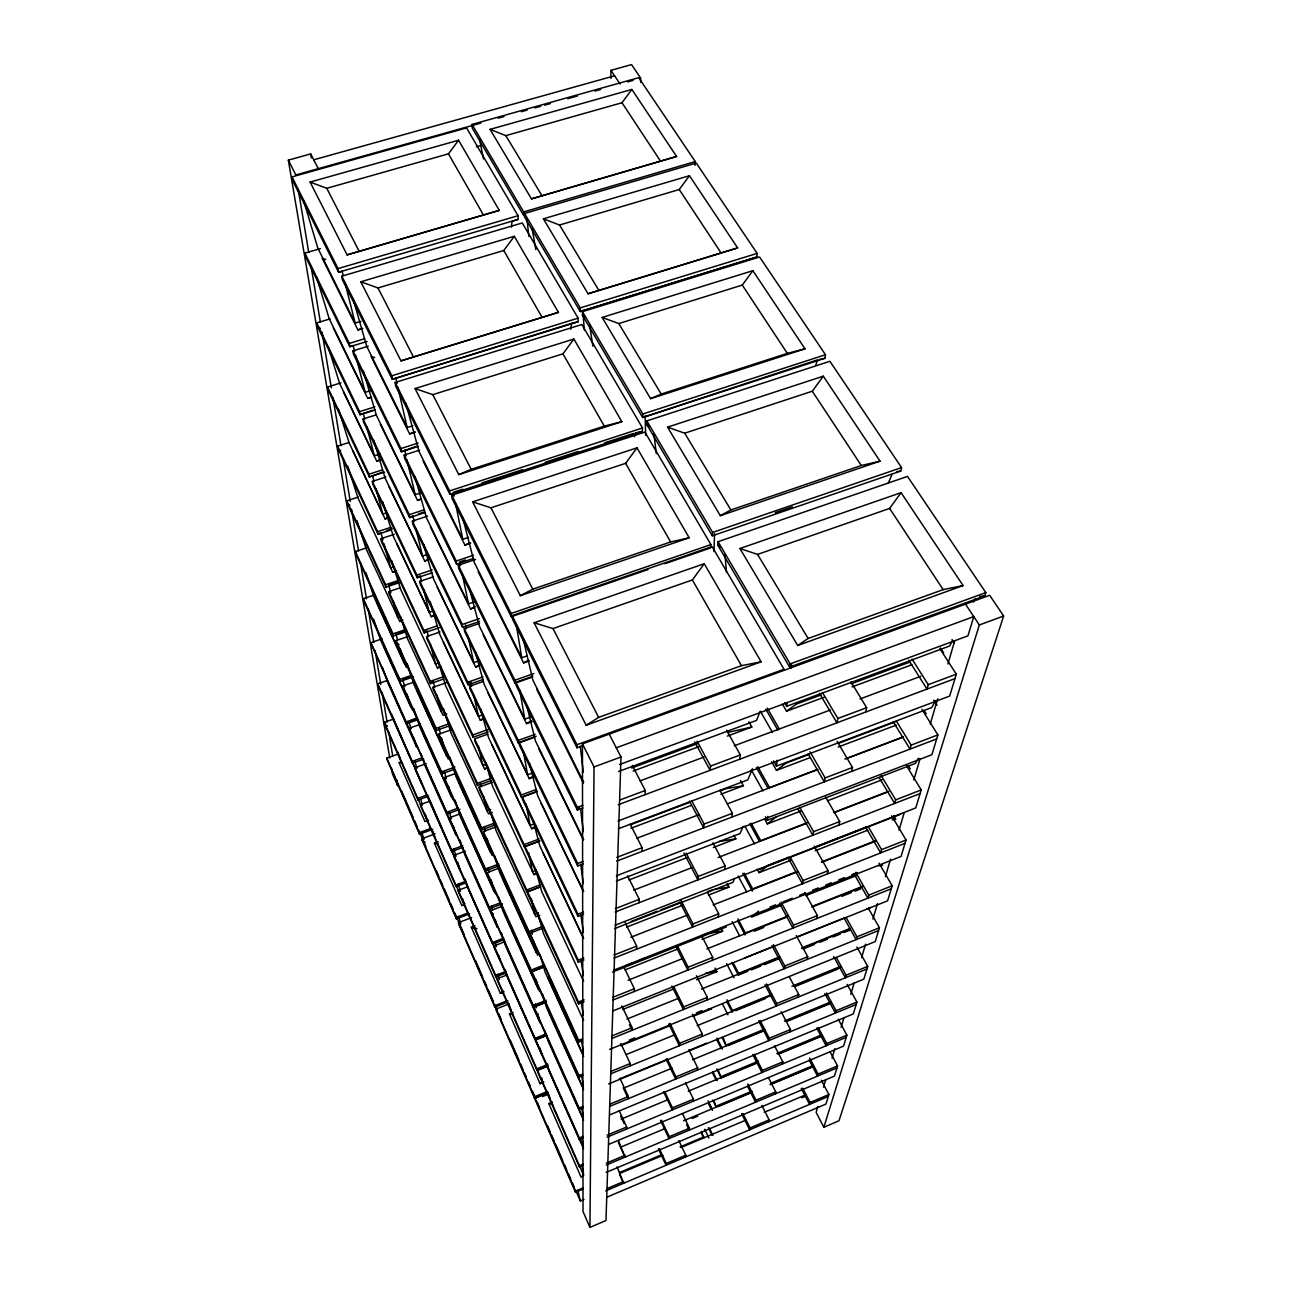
<?xml version="1.0" encoding="UTF-8"?>
<svg xmlns="http://www.w3.org/2000/svg" width="1292" height="1292" viewBox="0 0 1292 1292"><rect width="100%" height="100%" fill="white"/><g stroke="black" fill="none" stroke-linecap="round" stroke-linejoin="round"><path stroke-width="1.5" d="M609.226 734.131L621 756.999L605.98 1220.52L589.943 1227.4L594.045 766.931L582.45 743.901L989.672 595.305L1003.658 616.009L838.96 1120.778L823.86 1127.254L816.14 1112.331L817.836 1106.533M610.858 78.376L610.971 70.333L631.562 64.6L640.751 78.231L640.622 82.252M713.992 551.506L714.557 533.564M582.45 311.663L642.802 414.021L642.657 417.526L824.926 358.288L825.475 354.735L759.583 256.979L582.45 311.663L582.45 315.264L642.657 417.526L817.561 359.854L815.656 365.458M642.366 431.431L642.495 427.943L581.852 324.534L395.174 382.464L395.61 386.001L449.907 494.319L642.366 431.431L635.357 432.82L634.485 436.744M646.711 424.39L646.856 420.885L829.9 361.292L901.558 467.591L900.799 471.031L712.312 535.809L646.711 424.39L649.392 426.602M623.6 1183.294L617.059 1166.805M625.037 1157.148L618.48 1140.61M626.588 1129.03L626.701 1126.979L619.126 1110.506M619.918 1078.255L628.38 1096.504L628.267 1098.701L623.18 1087.735M630.076 1065.9L630.205 1063.526L620.806 1043.484M621.807 1005.887L632.176 1027.721L632.03 1030.322L629.446 1024.847M634.178 991.562L634.34 988.735L623.858 966.981M636.52 949.216L636.681 946.115L625.199 922.617M639.072 902.72L639.265 899.313L627.621 875.863M641.914 851.476L642.108 847.697L630.27 824.296M645.047 794.693L645.273 790.494L632.305 765.397M695.031 165.263L695.274 161.565L638.716 77.681L472.032 124.42L472.258 128.134L523.777 215.619L523.648 211.936L472.032 124.42M647.954 569.562L511.277 616.736L452.087 498.647L451.764 495.24L644.918 432.077L710.907 544.594L710.6 547.937L665.041 563.667M712.312 535.809L712.635 532.433L646.856 420.885M717.754 545.046L718.094 541.687L907.501 476.409L985.828 592.608L984.811 595.887L789.622 667.092L717.754 545.046L720.516 547.291M756.773 257.027L757.16 253.394L696.259 163.05L524.552 213.487L524.681 217.153L580.237 311.501L756.773 257.027L580.237 311.501L580.237 307.9L524.552 213.487M918.418 758.194L915.463 763.378L767.351 820.258L767.771 816.35M659.453 1148.846L666.284 1163.462L666.074 1165.271L658.419 1148.83M661.52 1120.261L669.256 1136.685L669.046 1138.623L660.47 1120.39M664.686 1091.53L672.47 1107.89L672.244 1109.973L663.587 1091.756M667.189 1058.665L675.926 1076.85L675.684 1079.095L666.074 1059.133M669.95 1023.329L679.673 1043.29L679.398 1045.713L668.82 1023.991M673.923 987.023L683.726 1006.872L683.436 1009.52L671.84 986.022M677.299 945.615L688.152 967.24L687.828 970.114L676.104 946.729M681.062 900.589L692.98 923.942L692.625 927.091L679.834 901.977M686.181 853.14L698.278 876.428L697.89 879.884L683.969 853.075M691.834 800.911L704.108 824.07L703.688 827.881L689.508 801.137M697.115 741.269L710.568 766.075L710.099 770.323L694.708 741.931M935.489 700.781L931.71 707.58L776.524 766.124L777.186 760.229M511.422 227.117L512.084 221.271L518.173 219.382L518.027 215.716L466.541 127.924L292.008 176.891L292.638 180.589L338.585 272.241L342.154 271.272L343.107 275.115M952.479 640.751L949.62 646.016L786.667 706.272L787.119 702.444M791.156 667.948L791.608 664.104M685.535 1157.018L685.777 1155.209L678.881 1140.642M682.515 1113.656L689.46 1128.191L689.185 1130.145L686.585 1124.686M693.126 1101.252L693.416 1099.169L685.519 1082.825M697.373 1070.131L697.68 1067.87L688.83 1049.782M701.96 1036.491L702.299 1034.036L692.447 1014.188M706.934 1000.008L707.289 997.343L696.42 975.735M712.344 960.327L712.732 957.42L701.75 935.909M718.255 916.981L718.675 913.815L707.548 892.384M724.731 869.468L725.2 865.979L712.942 842.836M731.853 817.125L732.386 813.282L719.886 790.203M739.751 759.212L740.332 754.948L726.621 730.238M703.785 1138.058L701.378 1131.437M570.628 329.282L571.597 323.388L578.122 321.74L578.105 318.139L522.291 222.967L341.831 276.165L342.38 279.799L392.267 379.315L578.122 321.74M713.878 1100.59L716.317 1107.325L712.78 1100.106M758.049 1062.622L721.211 1077.932L717.916 1069.388M723.116 1037.573L726.475 1046.294L721.97 1037.331M726.992 999.798L732.435 1010.489L732.16 1012.137L726.734 1001.462M747.6 971.39L738.33 975.137L738.62 973.344L733.145 962.734M737.958 918.903L745.339 932.969L745.016 934.923L737.522 920.631M744.24 873.166L752.671 888.928L752.315 891.076L742.819 873.279M789.622 667.092L790.155 663.894L718.094 541.687M742.868 1113.494L750.038 1127.948L749.651 1129.822L741.592 1113.575M747.858 1083.972L755.998 1100.203L755.562 1102.205L747.438 1086.007M754.189 1054.256L762.393 1070.39L761.925 1072.554L752.8 1054.579M760.035 1020.373L769.273 1038.284L768.788 1040.609L758.646 1020.922M766.431 983.955L776.718 1003.593L776.185 1006.113L764.993 984.714M773.407 944.646L784.777 966.012L784.196 968.742L771.922 945.631M781.079 902.123L793.546 925.153L792.917 928.108L779.48 903.269M790.462 857.646L803.107 880.546L802.413 883.793L787.813 857.307M799.716 807.129L813.589 831.693L812.83 835.246L797.955 808.873M810.003 751.783L825.136 777.913L824.28 781.838L808.146 753.914M822.439 692.496L837.878 718.465L836.941 722.809L819.451 693.352M768.675 1121.747L769.111 1119.857L761.876 1105.467M775.248 1093.92L775.733 1091.901L768.417 1077.544M782.322 1064.027L782.839 1061.862L774.522 1045.745M789.945 1031.856L790.494 1029.514L781.159 1011.701M798.165 997.117L798.763 994.582L789.315 976.833M807.064 959.471L807.726 956.742L796.227 935.489M816.754 918.58L817.448 915.592L804.803 892.627M827.3 873.973L828.075 870.711L814.235 846.115M838.863 825.136L839.719 821.55L825.62 797.067M851.573 771.421L852.51 767.48L837.135 741.43M865.624 712.07L866.657 707.693L850.96 681.837M802.687 1088.171L810.1 1102.48L809.567 1104.402L801.25 1088.332M809.713 1058.019L818.143 1074.056L817.561 1076.107L809.131 1060.021M818.24 1027.528L826.767 1043.548L826.137 1045.745L816.689 1027.98M826.492 992.999L836.053 1010.699L835.391 1013.073L824.845 993.548M836.36 957.55L846.082 975.234L845.356 977.802L833.711 956.597M846.131 917.514L856.935 936.829L856.16 939.607L844.338 918.499M855.74 872.342L868.741 895.114L867.885 898.15L853.915 873.667M868.386 826.993L881.596 849.635L880.659 852.93L865.462 826.864M881.176 775.588L895.679 799.845L894.645 803.462L879.158 777.526M896.373 721.065L911.151 745.113L910.02 749.102L893.192 721.663M912.055 659.098L928.237 684.663L926.994 689.088L908.712 660.147M823.521 1087.202L825.782 1079.482M832.032 1058.213L834.874 1048.555M841.124 1027.302L843.967 1017.644M850.782 994.452L854.19 982.857M861.57 957.743L865.543 944.21M872.924 919.096L877.462 903.641M885.424 876.59L890.527 859.196M899.038 830.207L904.158 812.813M913.815 779.964L920.066 758.711M930.288 723.94L937.669 698.81M947.892 664.023L954.707 640.848M821.357 1080.225L828.866 1094.534L825.976 1104.062L607.337 1197.006M829.965 1051.64L837.555 1065.9L834.454 1076.107L606.206 1172.409M838.266 1019.226L846.874 1035.167L843.547 1046.132L608.807 1144.341M847.197 984.407L856.903 1002.091L853.318 1013.913L609.663 1114.915M856.919 947.02L867.723 966.384L863.847 979.158L608.693 1083.891M868.466 908.454L879.432 927.737L875.249 941.577L609.663 1049.411M879.028 863.121L892.158 885.763L887.604 900.799L612.392 1011.119M891.658 815.769L906.031 839.994L901.057 856.418L613.732 970.179M906.548 765.833L921.212 789.929L915.77 807.92L615.008 925.25M921.89 709.308L937.895 734.906L931.903 754.706L616.397 875.782M939.946 648.778L956.322 674.166L949.685 696.065L617.947 821.001M823.86 1127.254L979.336 624.973L965.495 604.123M760.18 711.311L756.547 720.403L618.626 771.469M752.428 768.788L747.874 779.835L618.367 828.737M888.298 483.079L892.126 474.116M743.126 826.315L740.025 833.566L616.397 881.096M734.502 878.77L732.887 882.388L614.572 928.593M973.409 602.088L975.315 598.584M580.124 1001.462L578.525 1003.9L527.653 893.822L527.54 891.803L540.686 886.797M739.912 548.519L757.58 554.397L889.607 508.434L901.073 492.672L963.089 585.567L797.713 645.483L739.912 548.519L901.073 492.672M667.56 427.151L684.712 433.191L812.297 391.218L823.295 376.182L880.03 461.163L720.322 515.669L667.56 427.151L823.295 376.182M534.097 622.776L552.992 628.558L692.383 579.963L704.237 563.732L761.117 661.811L586.18 725.248L534.097 622.776L704.237 563.732M602.153 317.428L618.803 323.565L742.286 285.08L752.848 270.69L805.013 348.808L650.587 398.663L602.153 317.428L752.848 270.69M472.63 501.861L490.96 507.804L625.619 463.327L637.004 447.823L689.185 537.779L520.321 595.677L472.63 501.861L637.004 447.823M543.383 218.816L559.565 225.018L679.253 189.52L689.443 175.712L737.651 247.919L588.054 293.769L543.383 218.816L689.443 175.712M415.055 388.553L432.804 394.641L562.941 353.846L573.89 339.021L621.84 421.677L458.789 474.616L415.055 388.553L573.89 339.021M360.791 281.785L377.991 287.954L503.783 250.503L514.313 236.307L558.435 312.373L400.972 360.856L360.791 281.785L514.313 236.307M490.056 129.378L505.818 135.628L622.001 102.73L631.853 89.455L676.604 156.477L531.48 198.871L490.056 129.378L631.853 89.455M310.112 182.075L326.779 188.309L448.453 153.845L458.579 140.23L499.277 210.386L347.112 254.879L310.112 182.075L458.579 140.23M579.3 807.71L577.362 810.084L516.025 685.196L515.863 682.273L532.934 676.233M583.758 1174.896L581.174 1177.287L548.793 1103.546L552.475 1102.044M382.174 638.797L370.804 642.689L406.528 723.714L408.902 721.695L411.082 728.898M758.565 911.151L751.492 917.159L781.45 905.304M513.166 1012.476L509.436 1013.945L540.088 1083.713L542.656 1081.549M757.16 869.128L759.066 872.649L767.868 865.414L788.362 857.42M764.476 818.692L767.351 823.925L776.524 816.673M475.101 925.879L471.386 927.301L500.392 993.354L503.476 990.996M771.599 761.715L776.476 770.355L786.02 763.136L808.598 754.609M782.5 704.205L786.537 711.181L796.502 704.043L821.034 694.967M485.824 762.926L492.51 786.15L533.887 874.603L537.133 872.326M464.958 903.576L461.89 905.708L434.435 843.175L438.198 841.77M491.929 744.822L531.658 828.77L536.018 825.83M797.713 645.483L808.13 638.474L943.176 589.62L963.089 585.567M487.762 692.334L529.219 778.656L533.79 775.717M586.18 725.248L598.648 717.383L741.447 665.671L761.117 661.811M438.069 660.632L445.611 685.697L484.581 768.998L487.811 767.012M483.208 634.873L526.538 723.633L531.335 720.726M443.334 642.092L480.317 720.258L483.692 718.271M478.185 571.678L523.583 662.941L528.638 660.083M437.18 587.02L475.65 667.124L480.204 664.605M391.734 560.809L400.681 589.443L437.407 667.964L440.62 666.22M720.322 515.669L730.868 509.985L861.296 465.508L880.03 461.163M381.915 472.355L369.383 476.974L328.039 389.877L327.554 387.019L340.943 382.884M520.321 595.677L532.772 589.184L670.629 541.946L689.185 537.779M430.478 526.91L470.563 608.984L475.343 606.529M416.089 446.434L401.376 451.764L353.443 354.153L352.942 350.859L368.252 346.191M396.87 543.9L431.334 616.736L434.693 615.024M402.878 620.047L399.809 621.581L366.282 549.245L356.915 520.628M423.13 461.05L464.958 545.127L469.997 542.737M388.989 486.648L424.729 561.067L428.25 559.42M347.774 466.17L358.062 498.131L392.72 572.243L395.917 570.741M372.758 410.291L360.016 414.7L317.234 326.004L316.718 322.903L330.171 318.866M352.91 450.973L385.064 518.948L388.391 517.494M650.587 398.663L661.197 394.076L787.329 353.378L805.013 348.808M380.413 424.374L417.526 500.375L421.208 498.777M458.789 474.616L471.176 469.319L604.317 426.118L621.84 421.677M575.554 1190.029L580.35 1201.027L584.032 1199.461M605.69 1190.885L828.285 1096.456M582.95 1189.141L575.521 1192.274L575.505 1191.111L582.853 1188.01M619.546 1172.506L661.762 1154.66M680.109 1146.908L703.978 1136.831M619.885 1173.378L662.893 1155.339M680.965 1147.554L745.742 1120.164M764.25 1112.331L804.981 1095.131M801.783 1097.829L805.481 1096.262M607.482 1188.398L623.697 1181.534M666.284 1163.462L685.777 1155.209M750.038 1127.948L769.111 1119.857M810.1 1102.48L828.866 1094.534M606.319 1163.171L625.134 1155.258M669.256 1136.685L689.46 1128.191M755.998 1100.203L775.733 1091.901M818.143 1074.056L837.555 1065.9M606.255 1165.045L836.925 1067.967M716.527 1106L751.847 1091.191M770.436 1083.407L813.201 1065.48M620.483 1147.231L665.009 1128.578M683.549 1120.794L752.17 1092.015M770.726 1084.23L813.379 1066.352M718.174 1106.55L751.573 1092.531M770.129 1084.747L812.813 1066.837M583.193 1164.221L579.494 1165.772L579.494 1167.015L583.193 1165.465M692.173 1118.501L697.712 1116.175M571.597 323.388L392.267 379.315L391.815 375.778L341.831 276.165M607.159 1135.135L626.701 1126.979M672.47 1107.89L693.416 1099.169M762.393 1070.39L782.839 1061.862M826.767 1043.548L846.874 1035.167M607.111 1137.154L846.195 1037.379M721.437 1076.511L758.339 1061.184M776.799 1053.513L821.066 1035.102M621.194 1119.114L667.754 1099.75M688.248 1091.239L757.177 1062.589M777.655 1054.062L822.358 1035.473M780.142 1053.432L820.662 1036.588M582.999 1136.443L579.333 1137.977L579.333 1139.318L583.047 1137.767M609.921 1104.127L628.38 1096.504M675.926 1076.85L697.68 1067.87M769.273 1038.284L790.494 1029.514M836.053 1010.699L856.903 1002.091M609.856 1106.307L856.176 1004.482M619.029 1079.143L665.638 1060.005M689.863 1050.057L706.643 1043.177M726.734 1044.776L763.96 1029.433M784.438 1021.003L830.982 1001.849M623.697 1088.074L672.082 1068.145M692.544 1059.715L765.139 1029.821M785.601 1021.391L830.272 1002.996M728.333 1045.535L763.637 1030.984M787.797 1021.035L830.546 1003.432M582.87 1107.906L579.155 1109.44L579.139 1107.987L582.87 1106.453M575.521 1192.274L535.146 1099.605L535.066 1098.329L548.002 1093.048M542.527 1096.585L548.066 1094.324M610.696 1071.488L630.205 1063.526M679.673 1043.29L702.299 1034.036M776.718 1003.593L798.763 994.582M846.082 975.234L867.723 966.384M610.632 1073.862L866.932 968.968M540.088 1083.713L543.819 1082.195M732.435 1010.489L771.453 994.582M791.883 986.264L840.188 966.577M626.313 1054.53L674.795 1034.779M697.163 1025.654L771.76 995.26M794.128 986.135L840.753 967.143M735.875 1010.619L765.542 998.522M795.21 986.426L837.862 969.048M582.676 1075.606L578.961 1077.124L578.945 1075.558L582.676 1074.04M547.388 1092.806L534.484 1098.071L534.404 1096.795L547.34 1091.514M547.953 1064.317L536.81 1068.839L536.891 1070.196L548.018 1065.69M611.762 1038.526L878.592 930.531M546.791 1066.643L537.504 1070.406L537.585 1071.762L579.494 1167.015M629.188 1040.141L634.776 1037.864M696.291 1012.896L701.895 1010.619M620.741 1045.729L670.774 1025.396M693.029 1016.368L711.553 1008.842L708.048 1009.278M738.62 973.344L779.528 956.855M801.847 947.86L850.201 928.383M627.024 1019.033L679.124 998.038M701.459 989.042L779.609 957.55M801.928 948.554L850.314 929.061M751.314 969.904L760.6 966.158M764.315 964.656L779.157 958.68M803.285 948.942L814.428 944.452M820 942.207L827.413 939.219M832.985 936.975L840.414 933.987M844.128 932.485L849.7 930.24M582.482 1040.561L578.751 1042.063L578.735 1040.367L582.482 1038.865M611.843 1035.942L632.176 1027.721M683.726 1006.872L707.289 997.343M784.777 966.012L807.726 956.742M856.935 936.829L879.432 927.737M546.322 1033.81L535.098 1038.3L535.179 1039.769L546.387 1035.28M547.033 1035.409L535.809 1039.915L535.889 1041.384L579.333 1139.318M744.547 958.002L774.166 946.115M796.373 937.201L844.483 917.901M866.69 909.003L870.404 907.517M622.582 1009.504L674.343 988.719M696.533 979.804L716.866 971.649L715.041 968.079M343.51 391.96L376.763 461.196L380.252 459.79M612.812 997.327L634.34 988.735M688.152 967.24L712.732 957.42M793.546 925.153L817.448 915.592M868.741 895.114L892.158 885.763M612.731 1000.137L891.238 888.799M745.339 932.969L788.282 915.883M812.555 906.225L862.959 886.167M628.057 980.273L682.451 958.632M706.837 948.926L787.474 916.836M811.861 907.129L862.491 886.974M754.334 931.209L763.653 927.511M841.916 896.341L851.234 892.643M854.965 891.157L860.553 888.928M584.097 1001.688L578.525 1003.9L578.509 1002.043L584.097 999.814M534.484 1098.071L496.273 1010.376L496.144 1008.987L509.177 1003.852M769.984 907.065L775.555 904.852M783 901.913L792.303 898.231M799.732 895.291L805.32 893.079M812.749 890.14L818.337 887.927M825.766 884.988L831.354 882.775M838.783 879.836L844.37 877.623M851.799 874.684L857.387 872.471M627.121 965.14L632.725 962.928M640.186 959.972L645.774 957.76M701.75 935.602L707.354 933.389M612.489 972.068L726.379 926.945M805.804 895.663L856.354 875.637M546.338 1001.881L533.321 1007.033L533.241 1005.451L546.274 1000.283M625.07 969.904L677.606 949.071M702.008 939.397L722.648 931.225L720.823 927.688M534.064 1008.697L533.984 1007.114L545.159 1002.673M539.975 840.85L525.02 846.47L525.15 848.666L578.267 962.201L583.903 959.988M500.392 993.354L504.106 991.901M614.168 954.982L636.681 946.115M692.98 923.942L718.675 913.815M803.107 880.546L828.075 870.711M881.596 849.635L906.031 839.994M614.071 958.066L905.03 843.321M507.869 1001.978L494.852 1007.098L494.707 1005.725L507.74 1000.589M374.696 357.626L371.046 356.366L409.645 433.918L414.635 431.964M506.512 975.105L497.162 978.771L497.307 980.24L536.891 1070.196M544.336 966.626L531.335 971.729L531.238 970.017L542.398 965.641M578.961 1077.124L532.094 973.425L531.997 971.713L545.046 966.61M752.671 888.928L797.277 871.422M821.437 861.942L875.346 840.801M630.803 937.281L686.956 915.237M713.152 904.949L797.39 871.89M821.712 862.345L875.992 841.044M578.267 962.201L578.267 960.166L583.839 957.97M816.302 846.518L864.736 827.623M759.002 869.484L900.669 814.218M631.223 921.438L657.224 911.28M660.939 909.826L679.511 902.591M707.37 891.706L712.926 889.526M505.027 971.762L495.692 975.412L495.837 976.897L505.156 973.247M759.066 872.649L790.914 860.214M815.268 850.701L867.707 830.207M626.668 927.107L682.451 905.288M708.484 895.114L728.946 887.119L727.073 883.567M615.396 908.583L639.265 899.313M698.278 876.428L725.2 865.979M813.589 831.693L839.719 821.55M895.679 799.845L921.212 789.929M615.283 911.974L920.114 793.579M503.832 938.105L492.559 942.466L492.704 944.048L503.961 939.704M807.662 822.568L760.713 840.704L751.169 823.23M833.954 812.393L888.428 791.35M633.742 890.14L691.882 867.675M718.126 857.517L806.273 823.456M834.406 812.587L888.799 791.576M544.061 927.737L529.171 933.502L529.074 931.645L542.123 926.606M505.366 941.529L494.077 945.906L494.222 947.488L535.179 1039.769M583.58 914.268L577.992 916.432L577.976 914.187L583.58 912.023M767.351 823.925L801.218 810.908M827.542 800.782L882.081 779.803M538.263 912.653L534.549 914.09L531.335 898.586M628.962 879.965L687.086 857.597M713.346 847.487L735.842 838.831L733.953 835.31M539.701 915.237L535.938 916.69L496.176 830.901L490.621 812.135M502.394 903.802L489.345 908.793L489.183 907.081L500.392 902.801M616.655 861.118L936.684 738.927M494.852 1007.098L458.676 924.087L458.498 922.617L471.661 917.578M493.447 914.042L490.928 912.297L490.766 910.602L501.974 906.322M816.641 769.774L769.548 787.652L757.839 766.705M844.887 759.034L903.286 736.86M636.908 838.217L699.166 814.574M727.461 803.834L818.03 769.434M846.325 758.679L902.914 737.183M583.322 863.831L577.702 865.979L577.685 863.508L583.322 861.36M539.927 887.023L526.829 892.013L526.716 889.994L539.846 884.988M469.545 913.88L456.415 918.887L456.221 917.401L467.494 913.105M616.785 857.371L642.108 847.697M704.108 824.07L732.386 813.282M825.136 777.913L852.51 767.48M911.151 745.113L937.895 734.906M630.706 824.651L690.364 802.122M720.177 790.849L725.765 788.734L743.433 785.714L740.542 780.481M467.639 886.764L458.224 890.317L458.418 891.9L495.837 976.897L497.921 974.136L499.455 979.53M776.476 770.355L810.149 757.613M838.217 747.018L896.244 725.087M630.932 828.269L690.929 805.578M720.92 794.225L743.433 785.714M536.148 870.21L532.417 871.632L528.735 853.027M533.887 874.603L537.633 873.182M498.922 865.866L485.744 870.824L485.566 868.999L498.777 864.025M531.335 971.729L487.375 874.442L487.197 872.601L498.534 868.337M465.282 881.451L455.882 885.004L456.076 886.57L465.475 883.034M838.702 743.255L895.146 721.953M620.144 799.893L645.273 790.494M710.568 766.075L740.332 754.948M837.878 718.465L866.657 707.693M928.237 684.663L956.322 674.166M618.206 804.738L954.966 678.607M539.362 841.14L524.277 846.809L524.148 844.613L539.103 838.992M462.794 845.662L451.473 849.894L451.683 851.573L462.988 847.358M639.992 780.901L704.059 757.031M734.211 745.791L830.32 710.002M860.052 698.956L920.776 676.297M582.999 807.968L577.362 810.084L577.346 807.338L582.999 805.223M480.462 708.71L488.521 737.49L530.108 825.362L533.854 823.957M465.233 851.105L453.88 855.336L454.09 857.016L492.704 944.048M531.658 828.77L535.421 827.364M631.691 768.013L697.486 743.659M727.558 732.516L751.815 727.025L748.875 721.824M786.537 711.181L823.957 697.309M852.009 686.924L911.894 664.734M633.145 771.033L699.069 746.582M727.315 736.101L751.815 727.025M495.014 824.974L481.835 829.868L481.658 827.881L494.852 822.972M529.171 933.502L483.531 833.566L483.337 831.58L494.675 827.381M594.045 766.931L621 756.999M979.336 624.973L1003.658 616.009M432.772 829.319L419.529 834.212L419.286 832.646L430.478 828.527M536.584 791.802L521.483 797.374L521.338 794.968L536.471 789.38M577.992 916.432L522.388 799.28L522.259 796.873L537.391 791.285M490.637 809.406L486.89 810.778L483.337 795.888M619.546 764.525L967.934 635.858L973.764 616.607L616.268 747.81M492.284 812.49L488.521 813.879L450.989 732.919L443.495 708.597M456.415 918.887L422.177 840.268L421.935 838.718L435.016 833.889M851.234 683.791L909.762 662.134M475.278 651.669L484.177 684.389L527.588 774.748L533.241 772.664M529.219 778.656L534.888 776.573M460.049 809.26L446.967 814.073L446.741 812.264L457.982 808.146M428.702 820.194L424.939 821.583L398.921 762.328L402.539 763.314M449.454 819.645L449.228 817.836L460.485 813.702M393.705 718.998L384.273 722.341L384.564 724.069L418.01 800.039L427.474 796.599M576.991 747.81L576.975 744.741L784.002 669.24L712.07 546.581L512.149 615.573L512.326 618.836L576.991 747.81L582.676 745.742M490.831 780.675L477.62 785.504L477.41 783.356L490.653 778.511M429.832 801.169L420.481 804.577L420.74 806.24L456.076 886.57M526.829 892.013L479.38 789.299L479.171 787.151L492.43 782.306M485.744 870.824L444.464 779.512L444.222 777.574L455.592 773.456M486.648 764.121L482.869 765.494L478.428 746.275M484.581 768.998L488.344 767.642M427.232 794.935L417.752 798.375L418.01 800.039M790.155 663.894L985.828 592.608M333.32 327.926L367.736 398.421L371.402 397.096M533.58 737.587L518.415 743.078L518.27 740.429L535.179 734.308M577.702 865.979L519.368 745.048L519.222 742.399L536.148 736.279M453.217 769.709L441.896 773.811L441.654 771.857L454.881 767.077M439.991 631.982L426.715 636.536L427.022 638.991L473.033 737.312L488.215 731.87M469.093 587.198L479.413 626.216L524.81 719.127L530.447 717.108M421.547 758.016L412.18 761.376L412.455 763.152L423.841 759.066M524.277 846.809L474.858 741.22L474.632 738.879L487.811 734.147M526.538 723.633L532.191 721.598M426.247 763.669L414.99 767.706L415.265 769.483L451.683 851.573L453.912 849.183L456.028 856.354M481.835 829.868L439.102 736.279L438.844 734.179L452.055 729.463M480.317 720.258L484.064 718.917M419.529 834.212L387.083 759.728L386.809 758.097L398.13 754.043M473.033 737.312L472.807 734.97L487.843 729.576M449.616 725.749L436.438 730.448L436.179 728.349L449.374 723.649M430.22 601.959L439.797 634.501L478.492 716.285L482.287 714.928M532.062 677.153L515.024 683.177L514.862 680.238L533.822 673.536M406.237 721.824L417.526 717.819M410.791 721.017L416.46 719.014M406.528 723.714L417.784 719.725M446.806 713.911L443.027 715.267L407.561 638.781L400.488 616.542M409.402 730.174L409.128 728.284L420.433 724.263M483.176 679.447L468.043 684.792L467.785 682.224L482.966 676.895M523.583 662.941L529.252 660.955M521.483 797.374L469.933 688.781L469.69 686.23L482.998 681.546M423.534 544.223L433.466 578.8L473.728 662.618L479.429 660.632M443.721 679.011L430.543 683.613L430.268 681.352L443.463 676.733M475.65 667.124L479.413 665.8M477.62 785.504L433.305 689.589L433.03 687.328L446.241 682.677M462.778 517.785L474.18 562.214L521.742 657.757L527.411 655.771M412.455 763.152L378.072 685.664L377.765 683.807L387.196 680.529M439.264 662.667L435.485 663.975L430.478 644.45M413.392 676.83L400.165 681.449L399.858 679.414L411.211 675.458M412.132 676.168L402.652 679.479L404.8 686.763M437.407 667.964L441.17 666.656M446.354 778.737L444.335 771.486L441.896 773.811L403.136 688.038L402.829 686.004L414.215 682.031M400.972 360.856L558.435 312.373M588.054 293.769L737.651 247.919M479.623 621.42L462.568 627.298L462.294 624.488L479.397 618.61M518.415 743.078L464.555 631.4L464.28 628.606L479.493 623.358M511.277 616.736L511.099 613.474L710.907 544.594M406.673 631.465L393.317 636.035L392.994 633.839L404.299 629.963M405.349 630.916L395.917 634.13L397.532 639.702M470.563 608.984L474.358 607.692M439.28 627.702L424.164 632.886L423.857 630.431L437.1 625.877M436.438 730.448L396.402 642.77L396.079 640.574L407.4 636.698M712.635 532.433L901.558 467.591M775.265 512.714L792.335 506.852M382.771 501.942L393.236 536.099L429.283 612.279L433.062 610.987M431.334 616.736L435.129 615.428M414.958 476.635L426.554 517.995L468.512 603.881L474.18 601.943M400.165 681.449L363.714 600.812L363.359 598.697L374.793 594.853M434.71 687.086L433.208 681.417L430.543 683.613L389.134 593.981L388.795 591.623L400.245 587.763M471.742 686.068L470.902 682.289L468.043 684.792L420.191 584L419.868 581.335L433.224 576.83M399.293 582.644L385.969 587.117L385.614 584.743L398.953 580.269M473.712 558.338L456.544 564.103L456.254 561.019L473.453 555.237M432.432 572.647L417.235 577.75L416.896 575.069L432.142 569.95M398.194 582.111L388.682 585.292L390.83 592.899M465.459 559.953L459.742 561.875L460.533 565.702M515.024 683.177L458.628 568.318L458.337 565.234L475.553 559.452M405.801 403.12L418.979 451.328L462.762 539.297L468.512 537.375M373.727 440.136L385.161 478.234L422.549 556.061L426.328 554.801M394.399 566.59L390.604 567.85L383.95 543.706M464.958 545.127L470.708 543.205M424.729 561.067L428.524 559.791M392.72 572.243L396.499 570.983M391.347 529.865L378.007 534.258L338.003 448.76L337.551 446.128L349.001 442.51M428.459 636.633L426.958 630.771L424.164 632.886L381.285 541.283L380.914 538.716L394.302 534.307M393.317 636.035L355.768 553.8L355.381 551.523L366.734 547.776M385.064 518.948L388.876 517.688M424.858 512.633L409.661 517.624L409.289 514.684L424.519 509.694M418.479 513.877L424.196 512.003M382.916 539.991L380.865 532.546L378.007 534.258L377.619 531.69L390.991 527.314M462.568 627.298L412.746 524.019L412.39 521.096L427.636 516.073M386.566 530.673L392.267 528.799M363.327 370.869L376.376 415.265L415.2 494.739L420.901 492.882M417.526 500.375L421.337 499.132M449.907 494.319L449.584 490.895L642.495 427.943M338.536 409.322L349.195 443.011L382.82 514.071L386.647 512.811M462.875 489.167L453.298 492.3L454.09 496.209M482.045 482.901L522.291 469.755M545.289 462.245L577.863 451.602M604.688 442.833L633.435 433.434M385.969 587.117L347.225 503.25L346.805 500.812L358.272 497.097M642.802 414.021L825.475 354.735M421.612 581.513L420.175 575.747L417.235 577.75L372.79 484.145L372.371 481.367L385.824 477.039M456.544 564.103L404.59 458.305L404.186 455.091L419.48 450.197M384.693 472.065L369.383 476.974L368.979 474.196L382.384 469.9M325.762 259.514L322.225 258.238L357.9 329.912L362.842 328.329M328.523 347.677L339.602 383.369L374.373 455.769L380.106 453.928M418.511 446.289L401.376 451.764L400.972 448.55L418.14 443.059M376.763 461.196L380.559 459.984M353.039 298.662L366.783 346.45L407.142 427.555L412.907 425.73M409.645 433.918L415.41 432.077M375.245 409.919L360.016 414.7L359.564 411.663L374.825 406.899M414.167 521.516L412.762 515.75L409.661 517.624L363.536 422L363.084 418.979L376.473 414.78M367.736 398.421L371.547 397.225M391.815 375.778L578.105 318.139M316.427 276.795L329.185 318.656L365.184 392.348L370.933 390.555M580.237 307.9L757.16 253.394M320.416 248.613L304.912 253.119L349.292 343.414L364.715 338.714M367.106 341.459L349.793 346.724L305.477 256.51L304.912 253.119M357.9 329.912L361.712 328.766M303.765 201.084L317.864 248.193L355.155 323.113L360.936 321.369M518.173 219.382L338.585 272.241L338.036 268.591L292.008 176.891M347.112 254.879L499.277 210.386M523.648 211.936L695.274 161.565M338.036 268.591L518.027 215.716M531.48 198.871L676.604 156.477M476.441 146.787L480.317 145.689M480.785 123.095L295.82 174.969L288.342 160.143L310.694 153.91L318.3 168.671M498.195 118.218L504.009 116.587M521.419 111.71L527.217 110.078M534.953 107.898L540.75 106.283M544.626 105.185L550.424 103.57M567.834 98.677L577.508 95.963M594.918 91.086L600.732 89.455M627.589 81.913L633.225 80.33M313.73 159.804L614.604 75.792M819.403 359.451L824.926 358.288M896.842 471.677L900.799 471.031M719.046 841.528L735.842 838.831M892.223 819.806L895.808 819.241L893.757 815.769M714.718 889.267L728.946 887.119M878.705 865.834L882.565 865.252M709.26 933.115L722.648 931.225M705.884 973.102L716.866 971.649M979.691 596.452L984.811 595.887M548.793 1103.546L552.718 1104.402M509.436 1013.945L513.295 1014.834M471.386 927.301L477.039 928.69M434.435 843.175L438.133 844.128M422.177 840.268L425.1 842.287M384.564 724.069L387.535 726.169M439.102 736.279L441.783 738.2M396.402 642.77L399.018 644.676M347.225 503.25L349.874 505.253M338.003 448.76L340.765 450.892M317.234 326.004L320.255 328.378M582.45 315.264L585.066 317.461M610.971 70.333L620.063 84.028M622.001 102.73L660.664 161.355M679.253 189.52L720.888 252.651M742.286 285.08L787.329 353.378M812.297 391.218L861.296 465.508M889.607 508.434L943.176 589.62M952.01 639.524L954.223 642.899M940.447 647.938L943.693 652.961M933.777 700.086L936.991 705.174M924.055 710.39L926.186 713.782M908.211 765.526L910.295 768.95M505.818 135.628L542.107 195.98M559.565 225.018L598.697 290.119M618.803 323.565L661.197 394.076M684.712 433.191L730.868 509.985M757.58 554.397L808.13 638.474M784.664 702.816L786.667 706.272M767.303 708.097L779.302 729.027M448.453 153.845L483.563 215.199M503.783 250.503L541.865 317.008M562.941 353.846L604.317 426.118M625.619 463.327L670.629 541.946M692.383 579.963L741.447 665.671M765.865 709.243L777.832 730.158M760.487 711.44L772.471 732.451M773.569 760.907L776.524 766.124M756.466 767.577L768.142 788.491M751.33 769.903L763.007 790.914M765.413 816.754L767.351 820.258M749.845 823.844L759.357 841.302M744.919 826.282L754.447 843.821M738.233 876.073L746.663 891.9M732.176 921.664L739.557 935.779M731.934 962.766L738.33 975.137M726.653 963.59L733.937 977.786M326.779 188.309L359.273 251.536M377.991 287.954L413.262 356.592M432.804 394.641L471.176 469.319M490.96 507.804L532.772 589.184M552.992 628.558L598.648 717.383M722.503 1004.078L727.945 1014.801M395.174 382.464L449.584 490.895M451.764 495.24L511.099 613.474M512.149 615.573L576.975 744.741M716.995 1038.154L722.389 1048.959M716.753 1039.689L721.243 1048.684M583.726 782.274L532.869 680.109L523.389 639.815M536.681 689.25L583.354 783.081M716.802 1069.033L721.211 1077.932M712.861 1071.666L717.27 1080.597M712.635 1073.087L716.204 1080.257M352.942 350.859L400.972 448.55M404.186 455.091L456.254 561.019M458.337 565.234L514.862 680.238M515.863 682.273L577.346 807.338M583.693 839.703L535.405 740.833L526.878 705.949M539.006 749.166L583.29 839.832M708.081 1100.929L712.49 1109.973M708.937 1102.964L712.393 1110.054M708.759 1104.062L710.519 1107.68M709.437 1128.239L712.909 1135.426M708.371 1127.69L711.844 1134.861M316.718 322.903L359.564 411.663M363.084 418.979L409.289 514.684M412.39 521.096L462.294 624.488M464.28 628.606L518.27 740.429M519.222 742.399L577.685 863.508M704.657 1129.224L708.937 1138.091M701.201 1132.664L702.913 1136.266M583.677 891.528L537.698 795.807L529.462 763.314M541.122 803.446L583.257 891.189M327.554 387.019L368.979 474.196M372.371 481.367L416.896 575.069M419.868 581.335L467.785 682.224M469.69 686.23L521.338 794.968M522.259 796.873L577.976 914.187M583.661 938.525L539.781 845.808L533.273 821.018M543.044 852.833L583.193 937.685M337.551 446.128L377.619 531.69M380.914 538.716L423.857 630.431M426.715 636.536L472.807 734.97M474.632 738.879L524.148 844.613M525.02 846.47L578.267 960.166M583.645 981.355L541.687 891.496L535.938 870.307M346.805 500.812L385.614 584.743M388.795 591.623L430.268 681.352M433.03 687.328L477.41 783.356M479.171 787.151L526.716 889.994M527.54 891.803L578.509 1002.043M583.629 1020.502L543.447 933.389L537.682 912.83M620.693 1116.191L624.068 1123.523M355.381 551.523L392.994 633.839M396.079 640.574L436.179 728.349M438.844 734.179L481.658 827.881M483.337 831.58L529.074 931.645M578.735 1040.367L529.865 933.405L578.751 1042.063M377.135 603.267L406.399 667.399M417.106 690.865L448.227 759.066M459.015 782.726L492.155 855.352M502.523 878.092L537.827 955.466M547.905 977.543L583.015 1054.53M583.613 1056.485L545.046 971.939L540.024 954.546M618.367 1142.467L624.197 1155.306M363.359 598.697L399.858 679.414M402.829 686.004L441.654 771.857M444.222 777.574L485.566 868.999M487.197 872.601L531.238 970.017M531.997 971.713L578.945 1075.558M384.128 647.179L412.519 710.051M422.904 733.032L453.056 799.764M463.489 822.875L495.514 893.773M505.527 915.947L539.572 991.303M549.278 1012.783L582.999 1087.444M583.596 1089.608L546.532 1007.55L542.575 994.21M619.449 1174.105L622.76 1181.453M409.128 728.284L446.741 812.264M449.228 817.836L489.183 907.081M490.766 910.602L533.241 1005.451M533.984 1007.114L579.139 1107.987M582.967 1117.887L370.804 642.689M583.596 1120.261L547.921 1040.544L545.014 1031.081M377.765 683.807L582.95 1146.133M583.564 1148.636L549.197 1071.181L546.807 1063.607M384.273 722.341L583.548 1175.058M401.78 791.415L413.02 817.19M414.619 820.872L417.025 826.395M418.64 830.078L425.859 846.648M436.405 870.84L438.796 876.331M440.394 879.997L442.785 885.488M444.383 889.138L449.164 900.12M450.763 903.77L453.153 909.261M454.752 912.927L464.312 934.875M475.569 960.683L482.723 977.107M484.322 980.757L486.713 986.232M488.295 989.882L493.076 1000.832M494.658 1004.482L497.049 1009.956M498.647 1013.606L501.021 1019.081M510.178 1040.076L518.932 1060.167M520.531 1063.817L522.921 1069.292M524.504 1072.941L526.102 1076.607M528.493 1082.082L530.091 1085.732M532.466 1091.207L535.663 1098.507M537.246 1102.173L539.636 1107.648M547.582 1125.881L549.988 1131.388M551.587 1135.054L553.977 1140.545M555.576 1144.211L562.763 1160.701M564.362 1164.367L566.768 1169.874M568.367 1173.54L570.757 1179.031M572.356 1182.697L573.955 1186.363M386.809 758.097L419.286 832.646M421.935 838.718L456.221 917.401M458.498 922.617L494.707 1005.725M496.144 1008.987L534.404 1096.795M535.066 1098.329L575.505 1191.111M589.943 1227.4L583.031 1211.557L582.45 743.901M397.758 751.912L399.777 757.613M432.901 831.321L434.823 836.812M391.282 713.636L421.967 784.422L420.853 780.836M427.474 794.742L460.259 870.711L457.61 861.748M382.448 667.205L387.697 682.467L416.541 746.921L413.811 737.91M373.614 619.094L381.043 641.074L410.727 706.821L406.964 694.062M421.095 753.898L425.423 766.786L455.979 835.084L453.411 826.089M465.104 878.915L468.851 890.075L500.23 960.812L498.777 955.482M365.846 572.534L373.921 596.775L404.509 663.83L400.213 648.972M508.935 1004.191L510.825 1009.859M413.731 708.452L419.884 727.105L451.409 796.889L448.372 786.004M459.936 839.929L464.845 854.884L497.242 927.301L495.207 919.565M421.644 832.064L424.051 839.38M407.174 663.668L413.957 684.534L446.499 755.885L441.993 739.25M505.237 969.598L508.305 979.013L541.526 1053.884L540.104 1048.135M547.921 1092.079L549.778 1097.812M455.091 800.152L460.55 817.158L494.045 891.318L491.073 879.723M501.393 932.759L505.592 945.954L539.975 1022.779L537.747 1013.332M420.772 799.732L422.484 805.142M425.343 814.154L427.054 819.564M458.498 916.448L460.824 923.812M449.891 757.403L455.947 776.605L490.605 852.591L487.213 838.912M498.55 897.133L502.685 910.456L538.296 989.301L536.18 979.885M414.732 761.085L416.961 768.272M494.561 855.724L499.552 872.213L536.487 953.189L534.032 941.771M458.24 884.148L460.42 891.383M462.617 898.618L464.248 904.045M449.293 811.715L451.36 818.902M392.978 600.522L397.807 617.624M495.369 943.079L496.338 946.616M438.989 728.171L440.491 733.711M372.403 475.408L373.969 481.205M376.053 488.941L382.82 514.071M491.622 906.047L492.64 909.907M363.197 413.295L364.715 419.076M366.75 426.796L374.373 455.769M436.712 694.66L441.202 711.698M488.101 868.111L489.103 871.987M541.623 1077.609L542.979 1082.874M354.654 351.376L353.152 345.513L349.793 346.724L349.292 343.414M355.655 355.268L365.184 392.348M345.045 282.803L355.155 323.113M423.534 589.2L429.283 612.279M484.322 827.171L485.291 831.079M416.024 529.187L422.549 556.061M577.847 1190.562L580.35 1201.027M480.204 782.855L481.108 786.586M535.518 1003.9L536.406 1007.679M404.671 450.068L406.043 455.898M406.948 459.79L415.2 494.739M395.756 377.862L397.064 383.595M397.936 387.422L407.142 427.555M473.857 695.516L478.492 716.285M581.868 1165.432L583.532 1173.071M465.588 624.908L466.396 628.687M468.027 636.229L473.728 662.618M531.561 930.353L532.385 934.164M462.536 575.247L468.512 603.881M581.739 1137.606L583.257 1144.97M455.672 504.042L462.762 539.297M479.623 139.358L483.45 158.9M581.61 1107.648L583.354 1116.659M526.07 804.028L530.108 825.362M523.405 751.653L527.588 774.748M581.481 1075.299L583.435 1086.055M532.062 228.377L535.825 249.598M519.772 690.025L524.81 719.127M581.384 1040.415L583.419 1052.334M288.342 160.143L389.748 757.936M391.444 767.852L392.445 773.811L397.694 785.875L396.709 779.9M298.484 190.893L308.772 252.586M311.097 266.507L320.384 322.225M322.047 332.173L331.333 387.891M332.997 397.839L340.959 445.611M343.284 459.532L350.245 501.328M351.569 509.274L358.546 551.07M360.533 563.005L366.508 598.826M368.172 608.774L373.808 642.608M375.132 650.57L380.769 684.389M382.109 692.351L387.083 722.196M388.747 732.144L392.72 756.03M516.493 625.974L521.742 657.757M581.206 1002.075L583.273 1014.963M310.694 153.91L311.324 157.899M589.588 324.68L592.867 346.191M581.061 960.424L583.354 975.573M580.899 914.736L583.403 932.453M580.722 864.3L583.273 883.647M653.897 433.886L656.32 453.589M580.512 808.469L583.386 831.79M580.302 746.34L583.257 772.148M526.942 218.816L528.864 236.404M724.99 554.591L726.492 572.291M582.853 310.371L584.307 329.993M645.112 415.879L645.677 435.388"/></g></svg>
